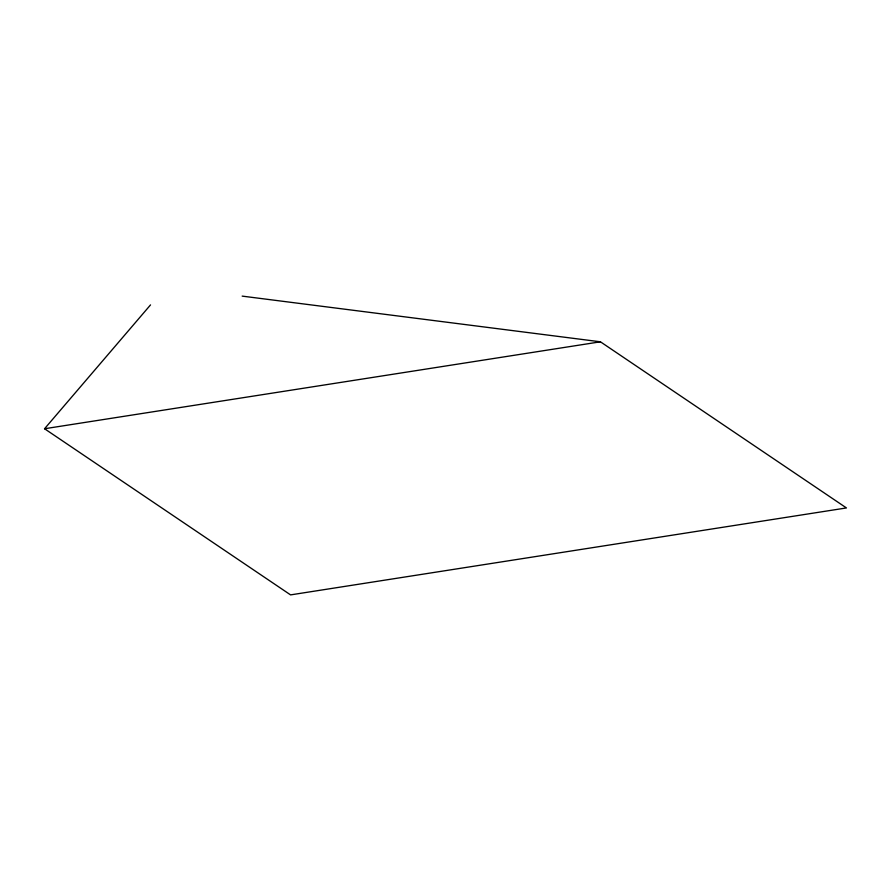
<?xml version="1.0" encoding="UTF-8"?>
<svg xmlns="http://www.w3.org/2000/svg" width="891" height="891" viewBox="0 0 891 891"><rect width="100%" height="100%" fill="white"/><g stroke="black" fill="none" stroke-linecap="round" stroke-linejoin="round"><path stroke-width="1.34" d="M242.163 296.113L600.434 341.799L846.45 507.937L290.566 594.887L44.55 428.749L150.523 304.9M44.55 428.749L600.434 341.799"/></g></svg>
